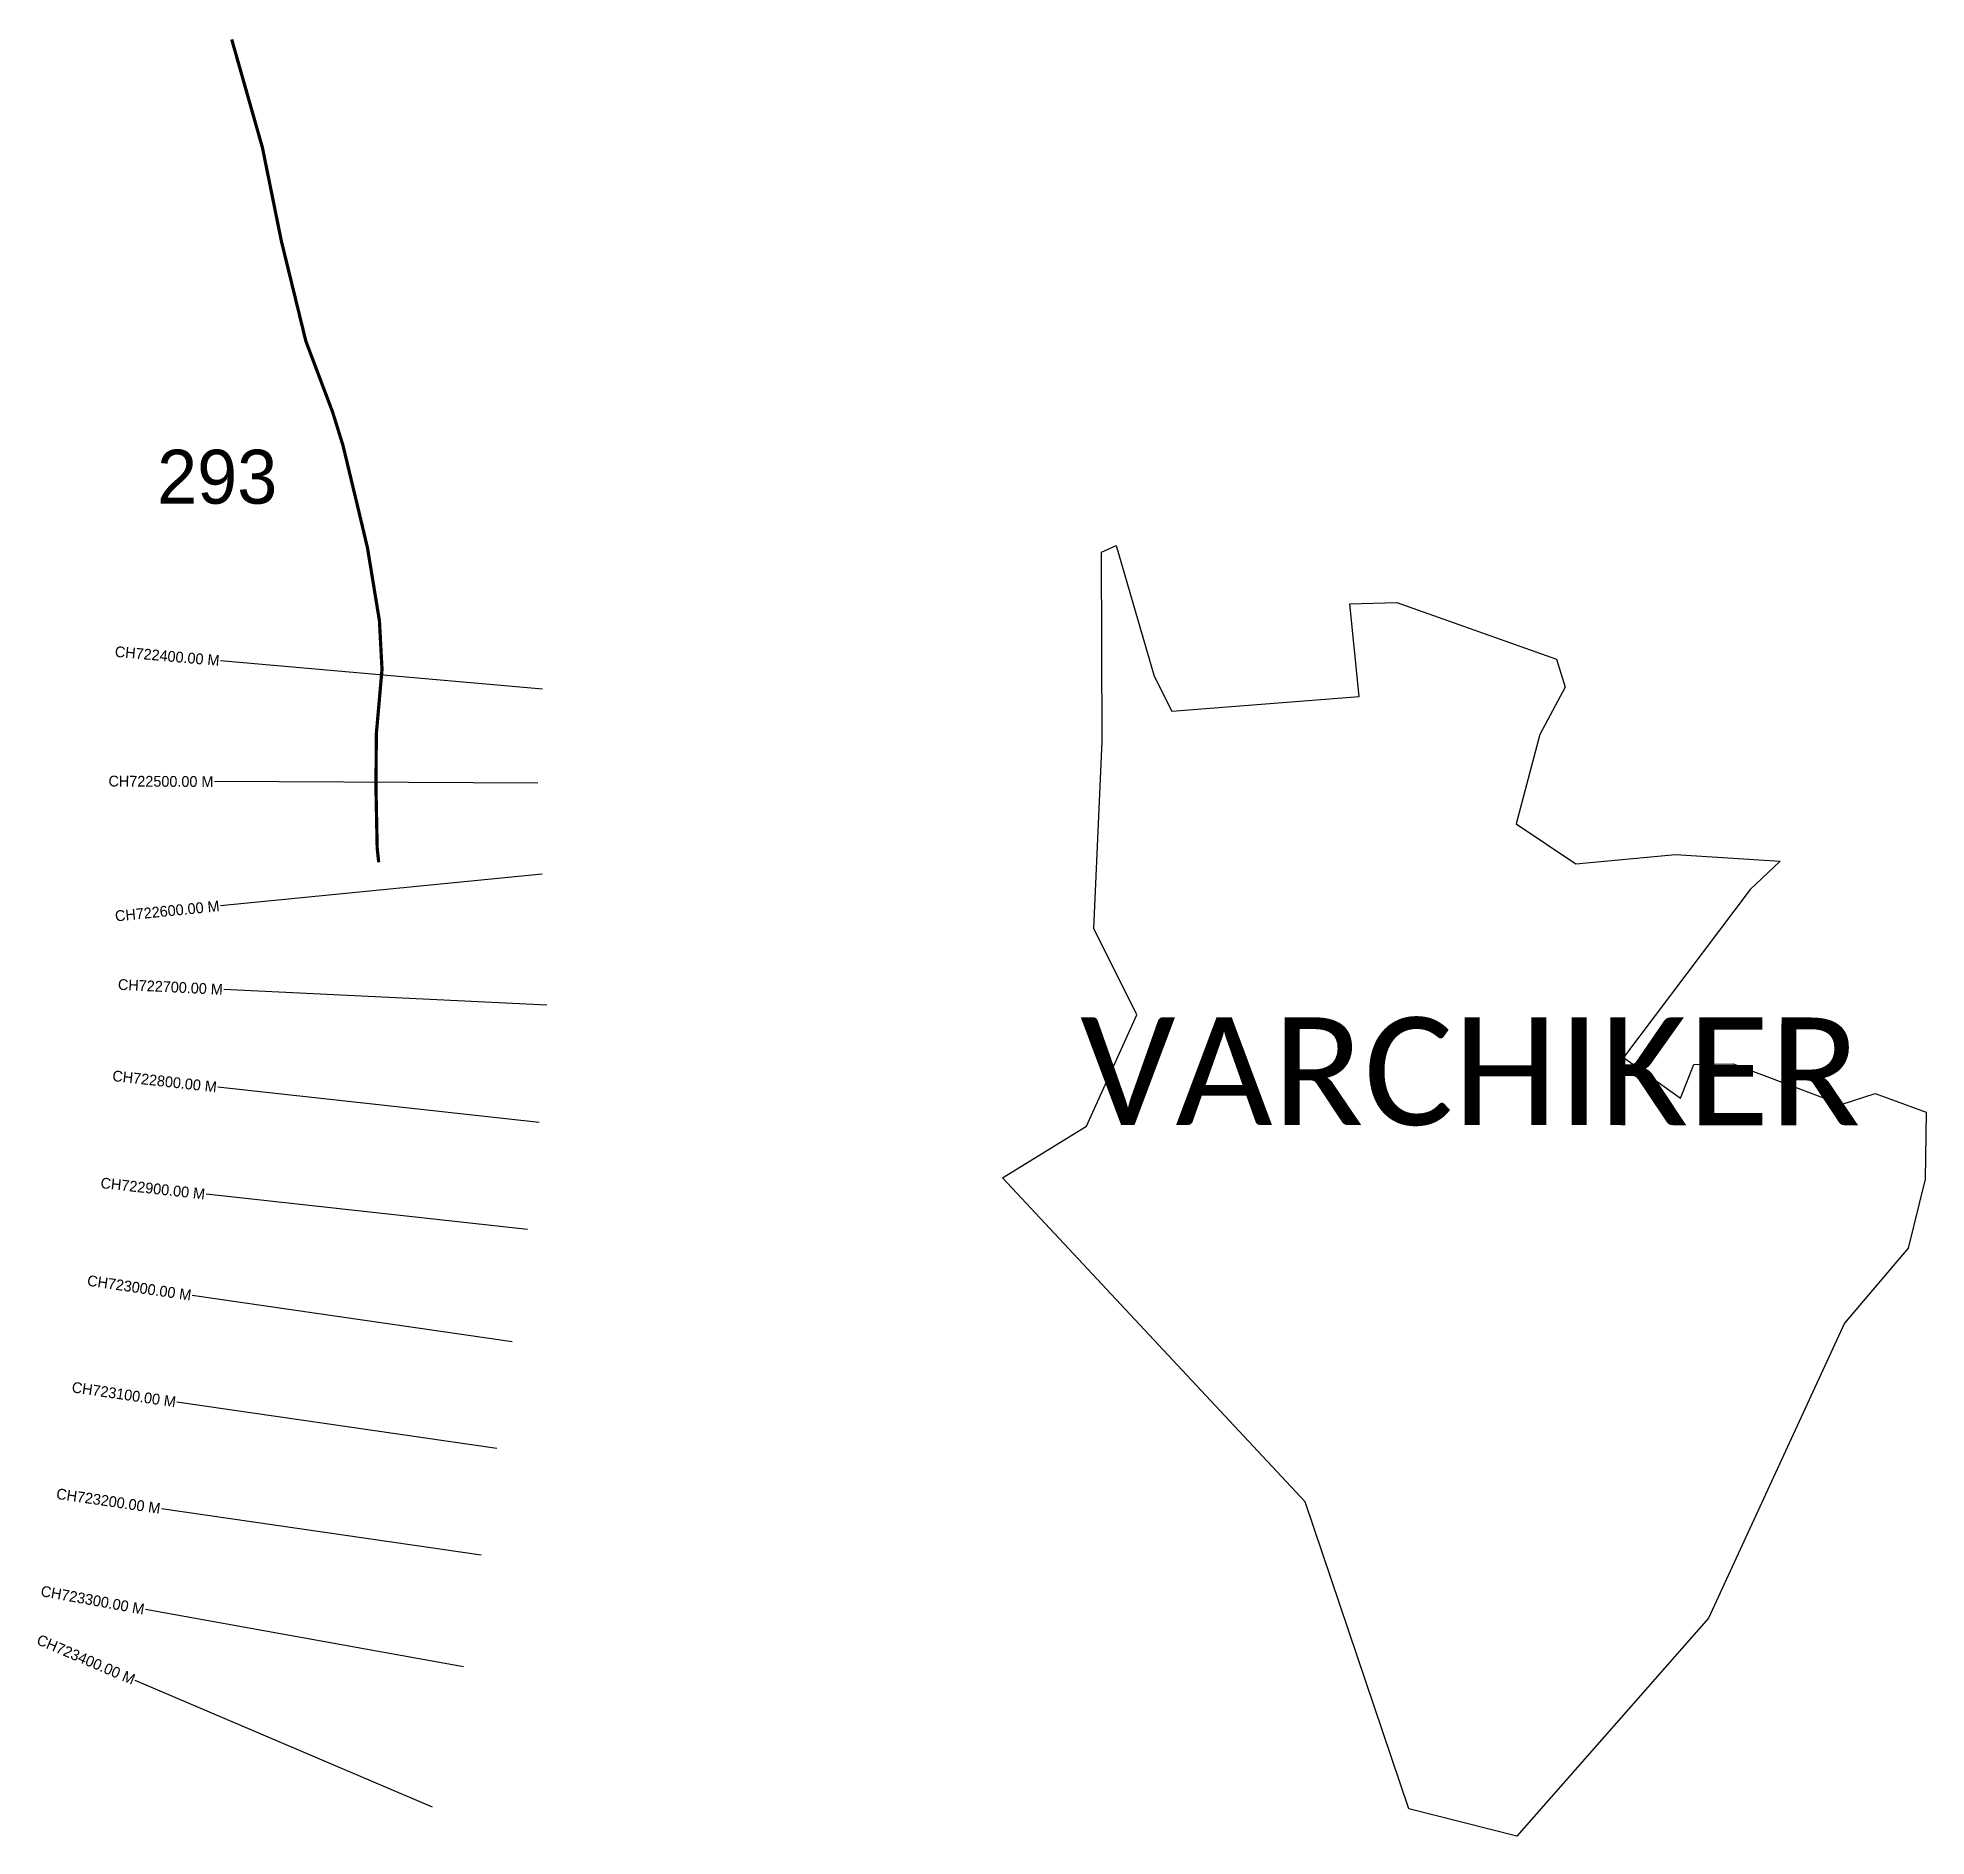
# Model space of a CAD drawing. Header units: metres. Extents: x 356524 to 358277, y 1741998 to 1743667.
import ezdxf
from ezdxf.enums import TextEntityAlignment as Align

# ---------------------------------------------------------------- set-up
doc = ezdxf.new("R2010")
doc.units = ezdxf.units.M
for name, color, linetype in [('ARTIFICIALLY PROTECTED', 4, 'Continuous'), ('CS', 134, 'Continuous'), ('CSMark', 6, 'Continuous'), ('VILLAGE NAME', 250, 'Continuous')]:
    doc.layers.add(name, color=color, linetype=linetype)

msp = doc.modelspace()

# ---------------------------------------------------------------- linework, layer by layer
at = {"color": 6}
for points in [[(357785.8, 1743142.9), (357934, 1743090.6), (357942, 1743064.5), (357918.6, 1743020.6), (357896.7, 1742937.6), (357951.9, 1742900.4), (358044.5, 1742909.1), (358141.8, 1742903), (358113.8, 1742876.8), (357996.2, 1742720.8), (358049.1, 1742683), (358061.6, 1742714.2), (358097.9, 1742715), (358198.2, 1742677.2), (358229.7, 1742687.2), (358277.2, 1742670.1), (358276.3, 1742607.8), (358260.4, 1742543.6), (358201.4, 1742474.2), (358075.1, 1742200.3), (357897.3, 1741997.9), (357796.9, 1742023.5), (357700.8, 1742308.4), (357419.7, 1742609.1), (357497.8, 1742656.9), (357544.4, 1742760.4), (357504.6, 1742840.5), (357512.4, 1743013.9), (357511.7, 1743189.8), (357525.3, 1743196.1), (357560.5, 1743074.6), (357576.9, 1743042.2), (357750.9, 1743055.9), (357742.2, 1743141.7)], [(357742.2, 1743141.7), (357785.8, 1743142.9)]]:
    msp.add_lwpolyline(points, dxfattribs=at)
at = {"layer": 'ARTIFICIALLY PROTECTED', "const_width": 3, "flags": 128}
msp.add_lwpolyline([(356704.3, 1743665.7), (356705.2, 1743662.4), (356732.8, 1743565.2), (356750.3, 1743478.8), (356773.1, 1743385.6), (356797.9, 1743319.9), (356807.6, 1743288.7), (356822.7, 1743225.8), (356830.3, 1743193.8), (356841.4, 1743126), (356843.8, 1743081), (356838.5, 1743020.9), (356838.2, 1742969.6), (356839.3, 1742915.3), (356840.7, 1742901.9)], dxfattribs=at)
at = {"layer": 'CS'}
for p, q in [((356992.7, 1743062.7), (356693.9, 1743089)), ((356988.3, 1742975.3), (356688.3, 1742976.8)), ((356992.5, 1742891), (356693.9, 1742861.6)), ((356996.7, 1742769.3), (356697, 1742783.9)), ((356989.6, 1742660.5), (356691.4, 1742693.2)), ((356978.7, 1742561.1), (356680.5, 1742593.8)), ((356964.6, 1742456.9), (356667.7, 1742499.9)), ((356950.3, 1742357.9), (356653.4, 1742400.9)), ((356935.9, 1742258.9), (356639, 1742301.9)), ((356919.3, 1742155.1), (356624.1, 1742208.3)), ((356890.6, 1742024.8), (356614.7, 1742142.5))]:
    msp.add_line(p, q, dxfattribs=at)

# ---------------------------------------------------------------- texts
at = {"insert": (356635, 1743284.8), "char_height": 50, "attachment_point": 1}
msp.add_mtext_dynamic_manual_height_columns('293', width=84.374, gutter_width=1, heights=[74.2], dxfattribs=at)
at = {"layer": 'CSMark'}
for s, rotation, p in [('CH722400.00 M', 354.9663, (356692.9, 1743089.1)), ('CH722500.00 M', 359.7186, (356687.3, 1742976.8)), ('CH722600.00 M', 5.6328, (356692.9, 1742861.5)), ('CH722700.00 M', 357.2179, (356696, 1742783.9)), ('CH722800.00 M', 353.7515, (356690.4, 1742693.3)), ('CH722900.00 M', 353.7515, (356679.5, 1742593.9)), ('CH723000.00 M', 351.7575, (356666.7, 1742500)), ('CH723100.00 M', 351.7575, (356652.4, 1742401)), ('CH723200.00 M', 351.7575, (356638, 1742302.1)), ('CH723300.00 M', 349.7697, (356623.1, 1742208.5)), ('CH723400.00 M', 336.8878, (356613.8, 1742142.9))]:
    msp.add_text(s, height=10, rotation=rotation, dxfattribs=at).set_placement(p, align=Align.MIDDLE_RIGHT)
at = {"layer": 'VILLAGE NAME', "insert": (357491.9, 1742758.1), "char_height": 100, "attachment_point": 1, "rotation": 359.9793}
msp.add_mtext_dynamic_manual_height_columns('{\\fCalibri|b0|i0|c0|p34;VARCHIKER}', width=1418, gutter_width=718.5, heights=[0], dxfattribs=at)

doc.saveas('drawing.dxf')
